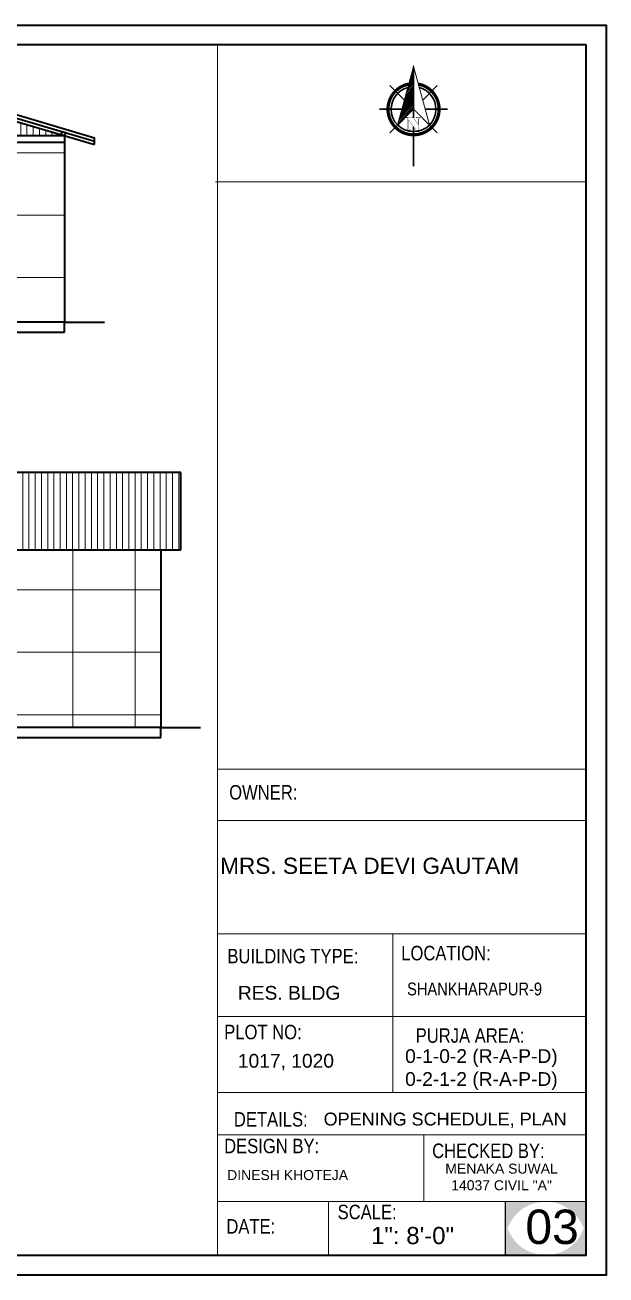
# Model space of a CAD drawing. Header units: inches. Extents: x 94889 to 364662, y -10661 to -3947.
# Drawn here: x 98182 to 98531, y -7933 to -7182 of the extents above; entities that cross this region are included whole.
import ezdxf

# ---------------------------------------------------------------- set-up
doc = ezdxf.new("R2010")
doc.units = ezdxf.units.IN
doc.header["$LTSCALE"] = 2
doc.header["$MEASUREMENT"] = 0
doc.layers.get('0').update_dxf_attribs({"linetype": 'CONTINUOUS'})
for name, color, linetype, lineweight in [('1', 7, 'CONTINUOUS', 13), ('DIMENTION', 140, 'CONTINUOUS', 0), ('door', 20, 'CONTINUOUS', 35), ('Rebars', 1, 'CONTINUOUS', 13), ('Siteplan', 7, 'CONTINUOUS', 30), ('steps', 253, 'CONTINUOUS', 20), ('TEXT', 181, 'CONTINUOUS', 25)]:
    doc.layers.add(name, color=color, linetype=linetype, lineweight=lineweight)
doc.layers.add('Normal Wall', color=7, linetype='CONTINUOUS', lineweight=35, true_color=0xffaf89)
doc.layers.add('Rear Wall', color=7, linetype='CONTINUOUS', lineweight=20, true_color=0xd4e480)
doc.styles.get("Standard").update_dxf_attribs({"font": 'ARIALN.TTF'})
doc.styles.add('SwissBT', font='swiss.ttf', dxfattribs={"height": 12})
pattern_1 = [(90, (-265952.126, 23453.6), (-37.5, 0), []), (180, (-265952.126, 23453.6), (-4e-15, -37.5), [])]

# ---------------------------------------------------------------- blocks, each defined once
blk = doc.blocks.new('*X29')
at = {"color": 0}
for p, q in [((146.95, -410.95), (147.62, -410.29)), ((147.15, -410.22), (147.62, -409.76)), ((147.35, -409.49), (147.62, -409.23)), ((147.55, -408.76), (147.62, -408.7)), ((145.56, -416.06), (147.62, -414)), ((145.76, -415.33), (147.62, -413.47)), ((145.96, -414.6), (147.62, -412.94)), ((146.16, -413.87), (147.62, -412.41)), ((146.36, -413.14), (147.62, -411.88)), ((146.55, -412.41), (147.62, -411.35)), ((146.75, -411.68), (147.62, -410.82)), ((143.96, -421.9), (147.62, -418.24)), ((144.16, -421.17), (147.62, -417.71)), ((144.36, -420.44), (147.62, -417.18)), ((144.56, -419.71), (147.62, -416.65)), ((144.76, -418.98), (147.62, -416.12)), ((144.96, -418.25), (147.62, -415.59)), ((145.16, -417.52), (147.62, -415.06)), ((145.36, -416.79), (147.62, -414.53)), ((142.76, -426.28), (147.62, -421.42)), ((142.96, -425.55), (147.62, -420.89)), ((143.16, -424.82), (147.62, -420.36)), ((143.36, -424.09), (147.62, -419.83)), ((143.56, -423.36), (147.62, -419.3)), ((143.76, -422.63), (147.62, -418.77))]:
    blk.add_line(p, q, dxfattribs=at)
blk = doc.blocks.new('NORTH_15')
for p, q in [((0, 3.66), (0, 10.62)), ((-2.87, 2.87), (-7.37, 7.37)), ((2.87, 2.87), (7.37, 7.37)), ((-13.37, 0), (2.72, 0)), ((5.49, 0), (17.83, 0)), ((-2.87, -2.87), (-7.37, -7.37)), ((0, -3.66), (0, -10.62)), ((2.87, -2.87), (7.37, -7.37))]:
    blk.add_line(p, q)
at = {"const_width": 1}
for points in [[(0, -8, 1), (0, 8, 0.359415), (-7.86, 1.52, 1)], [(-7.86, -1.52, 0.359415), (0, -8, 1)]]:
    blk.add_lwpolyline(points, format="xyb", dxfattribs=at)
for points, const_width in [([(4.96, -5.01), (-13.37, 0), (4.9, 5), (0, 0), (4.96, -5.01)], 0.3), ([(5.93, -1.55), (6, -1.55), (6.07, -1.54), (6.13, -1.53), (6.17, -1.52), (6.22, -1.51), (6.26, -1.49), (6.28, -1.47), (6.3, -1.45), (6.32, -1.42), (6.33, -1.39), (6.35, -1.34), (6.36, -1.29), (6.37, -1.23), (6.38, -1.16), (6.38, -1.08), (6.38, -1), (6.54, -1), (6.54, -2.34), (6.38, -2.34), (6.38, -2.3), (6.38, -2.23), (6.38, -2.16), (6.37, -2.09), (6.36, -2.04), (6.35, -1.99), (6.33, -1.95), (6.32, -1.91), (6.3, -1.88), (6.28, -1.86), (6.26, -1.83), (6.22, -1.81), (6.18, -1.8), (6.13, -1.78), (6.07, -1.77), (6.01, -1.76), (5.95, -1.76), (2.66, -1.76), (2.66, -2.34), (2.5, -2.34), (2.5, -0.16), (4.71, 1.44), (3.14, 1.44), (3.07, 1.44), (3, 1.43), (2.94, 1.42), (2.89, 1.41), (2.85, 1.4), (2.81, 1.38), (2.78, 1.36), (2.76, 1.34), (2.74, 1.31), (2.72, 1.27), (2.7, 1.22), (2.69, 1.17), (2.68, 1.11), (2.67, 1.04), (2.66, 0.97), (2.66, 0.89), (2.66, 0.87), (2.5, 0.87), (2.5, 2.21), (2.66, 2.21), (2.66, 2.17), (2.66, 2.09), (2.67, 2.03), (2.68, 1.97), (2.69, 1.91), (2.7, 1.86), (2.71, 1.82), (2.73, 1.78), (2.75, 1.76), (2.77, 1.74), (2.8, 1.72), (2.85, 1.7), (2.89, 1.68), (2.94, 1.67), (3, 1.66), (3.07, 1.66), (3.14, 1.66), (6.54, 1.66), (6.54, 0.75), (3.33, -1.55), (5.93, -1.55), (5.93, -1.55)], 0.1)]:
    blk.add_lwpolyline(points, dxfattribs=dict(const_width=const_width))
for start, end in [(90, 164.973), (270, 90), (195.027, 270)]:
    blk.add_arc((0, 0), 7, start, end)
at = {"rotation": 90}
blk.add_blockref('*X29', (-421.89, -147.62), dxfattribs=at)
blk = doc.blocks.new('A$C0BDB7EE9')
at = {"layer": 'Siteplan', "xscale": 2.999999999999779, "yscale": 2.999999999999779, "zscale": 2.999999999999779, "rotation": 247.8612575918487}
blk.add_blockref('NORTH_15', (20.2, 49.5), dxfattribs=at)
blk = doc.blocks.new('A$C327B4BBD')
at = {"layer": 'DIMENTION', "ltscale": 0.3, "xscale": 1.171875000000082, "yscale": 1.171875000000082, "zscale": 1.171875000000082, "rotation": 112.1387424081494}
blk.add_blockref('A$C0BDB7EE9', (16.1, 0), dxfattribs=at)

msp = doc.modelspace()

# ---------------------------------------------------------------- hatches: boundary and pattern name
msp.add_hatch(color=0).paths.add_polyline_path([(98518.8, -7888.71), (98494.49, -7888.71, -0.414214), (98518.8, -7913.02)])
at = {"layer": '1', "ltscale": 5}
h = msp.add_hatch(dxfattribs=at)
h.set_pattern_fill('ANSI37', color=256, scale=300, angle=45, style=0)
h.set_pattern_definition(pattern_1)
h.paths.add_polyline_path([(98205.49, -7360.73), (98205.49, -7252.73), (97961.49, -7252.73), (97961.49, -7360.73)])
h = msp.add_hatch(dxfattribs=at)
h.set_pattern_fill('ANSI37', color=256, scale=300, angle=45, style=0)
h.set_pattern_definition(pattern_1)
h.paths.add_polyline_path([(98263.25, -7604.08), (98263.25, -7497.39), (97951.25, -7497.39), (97951.25, -7604.08)])
at = {"layer": 'steps', "ltscale": 0.3}
h = msp.add_hatch(dxfattribs=at)
h.set_pattern_fill('ANSI31', scale=30, angle=45)
h.set_pattern_definition([(90, (-263339.5837, 22031.2808), (-3.75, 0), [])])
h.paths.add_polyline_path([(97961.49, -7248.73), (98083.49, -7212.73), (98085.41, -7213.3), (98205.49, -7248.73)])
h = msp.add_hatch(dxfattribs=at)
h.set_pattern_fill('ANSI31', scale=30, angle=45)
h.set_pattern_definition([(90, (-264617.1276, 21787.939), (-3.75, 0), [])])
h.paths.add_polyline_path([(98275.25, -7497.39), (98275.25, -7450.86), (97939.25, -7450.86), (97939.25, -7497.39)])
at = {"layer": 'TEXT'}
for points in [[(98494.49, -7888.71), (98470.18, -7888.71), (98470.18, -7913.02, -0.414214)], [(98494.49, -7888.71), (98470.18, -7888.71), (98470.18, -7913.02, -0.414214)], [(98518.8, -7888.71), (98494.49, -7888.71, -0.414214), (98518.8, -7913.02)], [(98470.18, -7896.53), (98470.18, -7920.84), (98494.49, -7920.84, -0.414214)], [(98470.18, -7896.53), (98470.18, -7920.84), (98494.49, -7920.84, -0.414214)], [(98518.8, -7896.53, -0.414214), (98494.49, -7920.84), (98518.8, -7920.84)], [(98518.8, -7896.53, -0.414214), (98494.49, -7920.84), (98518.8, -7920.84)]]:
    msp.add_hatch(color=0, dxfattribs=at).paths.add_polyline_path(points)

# ---------------------------------------------------------------- linework, layer by layer
at = {"color": 0}
msp.add_line((98470.18, -7888.71), (98470.18, -7920.84), dxfattribs=at)
msp.add_line((98470.18, -7888.71), (98470.18, -7920.84), dxfattribs=at)
at = {"layer": 'door', "ltscale": 0.5}
for p, q in [((98083.49, -7208.56), (98223.49, -7249.88)), ((98083.49, -7210.65), (98223.49, -7251.96)), ((98083.49, -7212.73), (98223.49, -7254.05)), ((98205.49, -7248.73), (97961.49, -7248.73)), ((98205.49, -7248.73), (98205.49, -7360.73)), ((98223.49, -7254.05), (98223.49, -7249.88)), ((98205.49, -7252.73), (97961.49, -7252.73)), ((98205.49, -7360.73), (97961.49, -7360.73)), ((98205.49, -7360.73), (98229.49, -7360.73)), ((98205.49, -7366.73), (98205.49, -7360.73)), ((97961.49, -7366.73), (98205.49, -7366.73)), ((98275.25, -7450.86), (97939.25, -7450.86)), ((98275.25, -7497.39), (98275.25, -7450.86)), ((97939.25, -7497.39), (98275.25, -7497.39)), ((98263.25, -7497.39), (98263.25, -7604.08)), ((98263.25, -7604.08), (97951.25, -7604.08)), ((97951.25, -7610.08), (98263.25, -7610.08)), ((98263.25, -7604.08), (98287.25, -7604.08)), ((98263.25, -7610.08), (98263.25, -7604.08))]:
    msp.add_line(p, q, dxfattribs=at)
msp.add_lwpolyline([(98204.14, -7246.25), (98206.06, -7246.82), (98205.49, -7248.73), (98203.57, -7248.17)], close=True, dxfattribs=at)
at = {"layer": 'Normal Wall'}
for points in [[(97472.71, -7182.22), (98530.71, -7182.22), (98530.71, -7932.75), (97472.71, -7932.75)], [(97472.71, -7182.22), (98530.71, -7182.22), (98530.71, -7932.75), (97472.71, -7932.75)], [(98518.8, -7194.12), (97496.52, -7194.12), (97496.52, -7920.84), (98518.8, -7920.84)], [(98518.8, -7194.12), (97496.52, -7194.12), (97496.52, -7920.84), (98518.8, -7920.84)]]:
    msp.add_lwpolyline(points, close=True, dxfattribs=at)
at = {"layer": 'Rear Wall'}
for p, q in [((98297.38, -7638.4), (98297.38, -7194.12)), ((98296.21, -7276.42), (98518.8, -7276.42)), ((98297.38, -7629.13), (98518.8, -7629.13)), ((98297.38, -7629.13), (98518.8, -7629.13)), ((98297.38, -7629.13), (98518.8, -7629.13)), ((98297.38, -7629.13), (98518.8, -7629.13)), ((98297.38, -7659.94), (98518.8, -7659.94)), ((98297.38, -7659.94), (98518.8, -7659.94)), ((98297.38, -7728), (98518.8, -7728)), ((98297.38, -7728), (98518.8, -7728)), ((98402.65, -7728), (98402.65, -7813.9)), ((98402.65, -7728), (98402.65, -7823.16)), ((98297.38, -7777.49), (98518.8, -7777.49)), ((98297.38, -7777.49), (98518.8, -7777.49)), ((98297.38, -7823.16), (98518.8, -7823.16)), ((98297.38, -7848.59), (98518.8, -7848.59)), ((98297.38, -7848.59), (98518.8, -7848.59)), ((98421.23, -7888.71), (98421.23, -7848.59)), ((98421.23, -7888.71), (98421.23, -7848.59)), ((98297.38, -7888.71), (98518.8, -7888.71)), ((98297.38, -7888.71), (98518.8, -7888.71)), ((98364.12, -7888.71), (98364.12, -7920.84)), ((98364.12, -7888.71), (98364.12, -7920.84))]:
    msp.add_line(p, q, dxfattribs=at)
msp.add_lwpolyline([(98297.38, -7629.13), (98518.8, -7629.13), (98518.8, -7920.84), (98297.38, -7920.84)], close=True, dxfattribs=at)
msp.add_lwpolyline([(98297.38, -7629.13), (98518.8, -7629.13), (98518.8, -7920.84), (98297.38, -7920.84)], close=True, dxfattribs=at)

# ---------------------------------------------------------------- block references
at = {"layer": 'Rebars', "xscale": 0.5459999999999999, "yscale": 0.5459999999999999, "zscale": 0.5459999999999999, "rotation": 270}
msp.add_blockref('A$C327B4BBD', (98415.08, -7258.2), dxfattribs=at)

# ---------------------------------------------------------------- texts
at = {"color": 0}
for s, p in [('OWNER:', (98304.38, -7647.28)), ('LOCATION:', (98407.72, -7743.82))]:
    msp.add_text(s, height=8.704, dxfattribs=at).set_placement(p)
at = {"layer": 'TEXT', "color": 0}
for s, height, p in [('OWNER:', 8.704, (98304.38, -7647.28)), ('LOCATION:', 8.704, (98407.72, -7743.82)), ('CHECKED BY:', 8.7044, (98426.29, -7862.52)), ('CHECKED BY:', 8.7044, (98426.29, -7862.52)), ('SCALE:', 8.704, (98369.52, -7899.25)), ('SCALE:', 8.704, (98369.52, -7899.25))]:
    msp.add_text(s, height=height, dxfattribs=at).set_placement(p)
at = {"layer": 'TEXT', "color": 0, "linetype": 'ByBlock', "style": 'SwissBT'}
for s, insert, char_height, width, attachment_point in [('MRS. SEETA DEVI GAUTAM', (98388.72, -7682.18), 9.72, 217.5111, 2), ('OPENING SCHEDULE, PLAN', (98361.11, -7835.24), 7.7396, 268.5322, 1), ('DINESH KHOTEJA', (98303.17, -7869.73), 6, 201.5276, 1), ('MENAKA SUWAL\\P14037 CIVIL "A"', (98467.97, -7865.86), 6, 88.5492, 2)]:
    msp.add_mtext(s, dxfattribs=dict(at, insert=insert, char_height=char_height, width=width, attachment_point=attachment_point))
at = {"layer": 'TEXT', "color": 0, "attachment_point": 1}
for s, insert, char_height, width in [('BUILDING TYPE:', (98303.3, -7736.91), 8.7044, 148.5551), ('BUILDING TYPE:', (98303.3, -7736.91), 8.7044, 148.5551), ('PLOT NO: ', (98301.4, -7782.51), 8.704, 138.0271), ('PLOT NO: ', (98301.4, -7782.51), 8.704, 138.0271), ('PURJA AREA:', (98416.41, -7784.62), 8.7044, 197.5821), ('PURJA AREA:', (98416.41, -7784.62), 8.7044, 197.5821), ('DETAILS: ', (98307.21, -7834.9), 8.704, 138.0271), ('DESIGN BY:', (98301.36, -7850.95), 8.704, 138.0271), ('DESIGN BY:', (98301.36, -7850.95), 8.704, 138.0271), ('DATE:', (98302.71, -7899.19), 8.704, 34.8177)]:
    msp.add_mtext(s, dxfattribs=dict(at, insert=insert, char_height=char_height, width=width))
at = {"layer": 'TEXT', "color": 0, "style": 'SwissBT'}
for s, insert, char_height, width, attachment_point in [('RES. BLDG', (98309.62, -7759.2), 8.256, 163.2142, 1), ('RES. BLDG', (98309.62, -7759.2), 8.256, 163.2142, 1), ('0-1-0-2 (R-A-P-D)\\P0-2-1-2 (R-A-P-D)', (98455.87, -7797.19), 8.2555, 163.2142, 2), ('1017, 1020', (98309.62, -7800.02), 8.256, 163.2142, 1), ('03', (98482.29, -7893.48), 20.639, 20.1585, 1)]:
    msp.add_mtext(s, dxfattribs=dict(at, insert=insert, char_height=char_height, width=width, attachment_point=attachment_point))
at = {"layer": 'TEXT', "color": 0, "linetype": 'ByBlock', "insert": (98411.25, -7757.17), "char_height": 7.6711, "attachment_point": 1}
msp.add_mtext_dynamic_manual_height_columns('SHANKHARAPUR-9', width=381.0351, gutter_width=1.53, heights=[0], dxfattribs=at)
at = {"layer": 'TEXT', "color": 0, "ltscale": 0.5, "insert": (98389.6, -7903.89), "char_height": 10.319, "width": 127.5344, "attachment_point": 1, "style": 'SwissBT'}
msp.add_mtext('1": 8\'-0"', dxfattribs=at)
msp.add_mtext('1": 8\'-0"', dxfattribs=at)

doc.saveas('drawing.dxf')
